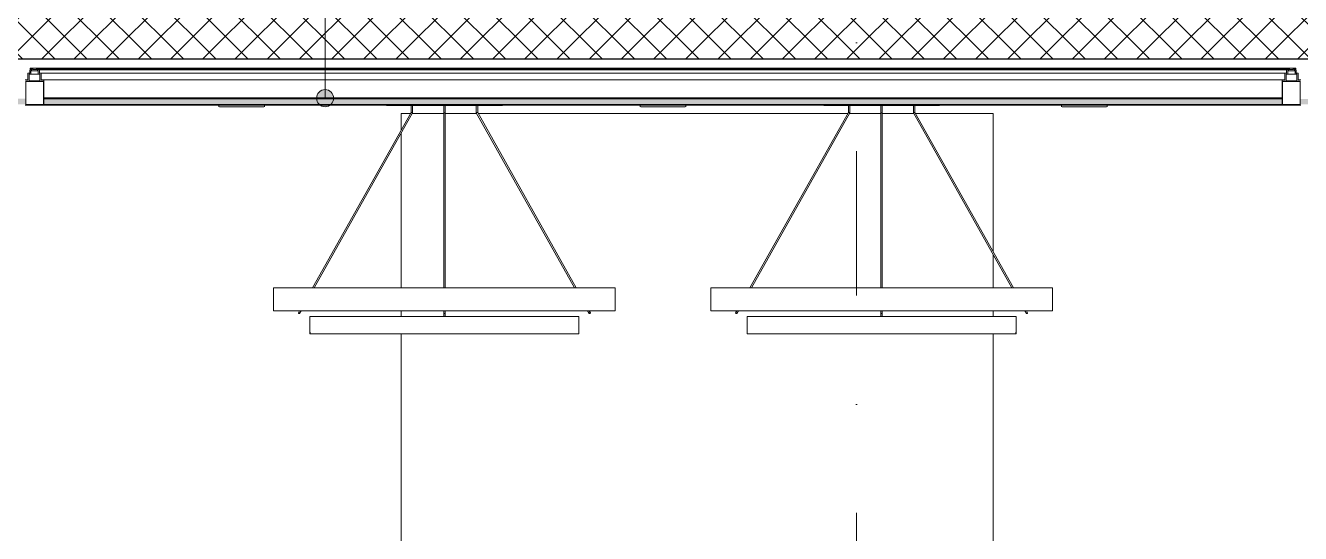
# Model space of a CAD drawing. Header units: centimetres. Extents: x 0 to 25250, y 0 to 2250.
# Drawn here: x 18873.3 to 19153.3, y 446.2 to 557.8 of the extents above; entities that cross this region are included whole.
import ezdxf

# ---------------------------------------------------------------- set-up
doc = ezdxf.new("R2010")
doc.units = ezdxf.units.CM
doc.linetypes.add('23-View-2$0$Dash dot', pattern=[79.375, 31.75, -23.8125, 0, -23.8125])
for name, color, linetype, lineweight in [('A-CLNG', 7, 'Continuous', 15), ('A-CLNG-PATT', 7, 'Continuous', 15), ('A-FLOR-FNSH', 7, 'Continuous', 9), ('A-FLOR-PATT', 7, 'Continuous', 9), ('E-ELEC-EQPM', 7, 'Continuous', 9), ('E-LITE-EQPM', 7, 'Continuous', 9), ('G-ANNO-TEXT', 7, 'Continuous', 9), ('S-GRID', 7, 'Continuous', 9)]:
    doc.layers.add(name, color=color, linetype=linetype, lineweight=lineweight)

# ---------------------------------------------------------------- blocks, each defined once
blk = doc.blocks.new('Fireplace - Type 1-2346596-В-В')
at = {"layer": 'E-ELEC-EQPM', "color": 254, "true_color": 0xcccccc}
for p, q in [((-549.09, 270), (-549.09, 266.31)), ((-547.01, 270), (-549.09, 270)), ((-539.74, 270), (-546.66, 270)), ((-532.51, 270), (-539.43, 270)), ((-451.01, 270), (-532.16, 270)), ((-443.74, 270), (-450.66, 270)), ((-436.51, 270), (-443.43, 270)), ((-419.09, 270), (-436.16, 270)), ((-419.09, 270), (-419.09, 239.63)), ((-549.09, 265.66), (-549.09, 231.73)), ((-419.09, 239), (-419.09, 231.73)), ((-549.09, 226.67), (-549.09, 225.4)), ((-419.09, 226.67), (-419.09, 225.4)), ((-549.09, 221.57), (-549.09, 91.71)), ((-419.09, 221.57), (-419.09, 91.71)), ((-419.09, 91.71), (-549.09, 91.71)), ((-549.09, 91.68), (-419.09, 91.68)), ((-549.09, 89.72), (-549.09, 91.68)), ((-419.09, 89.72), (-549.09, 89.72)), ((-534.62, 89.72), (-534.62, 80)), ((-534.62, 89.72), (-534.62, 80)), ((-534.57, 89.72), (-534.57, 80)), ((-534.55, 89.72), (-534.55, 80)), ((-534.55, 89.72), (-534.55, 80)), ((-534.54, 80), (-534.54, 89.68)), ((-534.54, 89.68), (-534.54, 89.02)), ((-534.54, 89.02), (-534.54, 89.68)), ((-534.52, 80), (-534.52, 89.72)), ((-534.52, 80), (-534.52, 89.72)), ((-534.49, 89.67), (-534.48, 89.71)), ((-534.48, 89.71), (-534.49, 89.67)), ((-534.49, 80), (-534.49, 89.67)), ((-534.49, 89.02), (-534.49, 89.67)), ((-534.49, 89.67), (-534.49, 89.02)), ((-534.48, 89.71), (-534.44, 89.73)), ((-534.44, 89.73), (-534.48, 89.71)), ((-534.48, 80), (-534.48, 89.71)), ((-534.45, 89.72), (-534.45, 80)), ((-534.45, 89.72), (-534.45, 80)), ((-534.45, 80), (-534.45, 89.72)), ((-534.44, 80), (-534.44, 89.72)), ((-534.12, 80), (-534.12, 89.72)), ((-534.1, 89.72), (-534.1, 89.12)), ((-534.1, 89.12), (-534.1, 89.72)), ((-534.04, 80), (-534.05, 89.72)), ((-534.05, 89.72), (-534.04, 80)), ((-434.94, 80), (-434.94, 89.72)), ((-434.58, 89.72), (-434.58, 80)), ((-434.58, 80), (-434.58, 89.72)), ((-434.54, 80), (-434.54, 89.72)), ((-434.51, 80), (-434.51, 89.72)), ((-434.51, 89.72), (-434.51, 80)), ((-434.44, 89.72), (-434.44, 89.12)), ((-434.44, 89.12), (-434.44, 89.72)), ((-434.19, 89.73), (-434.15, 89.71)), ((-434.15, 89.71), (-434.19, 89.73)), ((-434.19, 89.72), (-434.19, 80)), ((-434.18, 80), (-434.18, 89.72)), ((-434.18, 80), (-434.18, 89.72)), ((-434.18, 89.72), (-434.18, 80)), ((-434.15, 89.71), (-434.15, 80)), ((-434.15, 89.71), (-434.14, 89.67)), ((-434.14, 89.67), (-434.15, 89.71)), ((-434.14, 89.67), (-434.14, 80)), ((-434.14, 89.67), (-434.14, 89.02)), ((-434.14, 89.02), (-434.14, 89.67)), ((-434.11, 89.72), (-434.11, 80)), ((-434.11, 89.72), (-434.11, 80)), ((-434.09, 89.68), (-434.09, 80)), ((-434.09, 89.02), (-434.09, 89.68)), ((-434.09, 89.68), (-434.09, 89.02)), ((-434.08, 80), (-434.08, 89.72)), ((-434.08, 80), (-434.08, 89.72)), ((-434.06, 80), (-434.06, 89.72)), ((-434.01, 80), (-434.01, 89.72)), ((-434.01, 80), (-434.01, 89.72)), ((-419.09, 89.72), (-419.09, 91.68)), ((-534.54, 80), (-534.54, 89.02)), ((-534.54, 89.02), (-534.49, 89.02)), ((-534.49, 89.02), (-534.54, 89.02)), ((-534.49, 80), (-534.49, 89.02)), ((-434.44, 89.12), (-534.1, 89.12)), ((-434.44, 89.12), (-534.1, 89.12)), ((-434.14, 89.02), (-434.14, 80)), ((-434.14, 89.02), (-434.09, 89.02)), ((-434.09, 89.02), (-434.14, 89.02)), ((-434.09, 89.02), (-434.09, 80)), ((-419.09, 8), (-419.09, 13))]:
    blk.add_line(p, q, dxfattribs=at)
at = {"layer": 'E-ELEC-EQPM', "color": 254, "true_color": 0xcccccc, "flags": 128}
for points in [[(-534.54, 89.68), (-534.54, 89.7), (-534.53, 89.72)], [(-534.54, 89.02), (-534.54, 89.19), (-534.54, 89.35), (-534.54, 89.52), (-534.54, 89.68)], [(-534.48, 89.71), (-534.48, 89.7), (-534.49, 89.69), (-534.49, 89.68), (-534.49, 89.67)], [(-534.49, 89.67), (-534.49, 89.51), (-534.49, 89.35), (-534.49, 89.19), (-534.49, 89.02)], [(-534.45, 89.72), (-534.46, 89.72), (-534.47, 89.72), (-534.48, 89.71)], [(-434.15, 89.71), (-434.16, 89.72), (-434.17, 89.72), (-434.18, 89.72)], [(-434.14, 89.67), (-434.14, 89.68), (-434.14, 89.69), (-434.15, 89.7), (-434.15, 89.71)], [(-434.14, 89.02), (-434.14, 89.19), (-434.14, 89.35), (-434.14, 89.51), (-434.14, 89.67)], [(-434.1, 89.72), (-434.09, 89.7), (-434.09, 89.68)], [(-434.09, 89.68), (-434.09, 89.52), (-434.09, 89.35), (-434.09, 89.19), (-434.09, 89.02)], [(-534.49, 89.02), (-534.5, 89.02), (-534.52, 89.02), (-534.53, 89.02), (-534.54, 89.02)], [(-434.09, 89.02), (-434.1, 89.02), (-434.11, 89.02), (-434.12, 89.02), (-434.14, 89.02)]]:
    blk.add_lwpolyline(points, dxfattribs=at)
blk = doc.blocks.new('LIGHT PROFILE - 60-1634594-В-В')
at = {"layer": 'E-LITE-EQPM', "lineweight": 5}
for p, q in [((-355.511756, 277), (-351.661756, 277)), ((-351.661756, 272), (-355.511756, 272))]:
    blk.add_line(p, q, dxfattribs=at)
blk = doc.blocks.new('ClearAccent-RS060B-3D - 1xLED5-36-_830-V33-В-В')
at = {"layer": 'E-LITE-EQPM', "lineweight": 5}
for p, q in [((-589.09, 271.83), (-589.09, 271.5)), ((-579.09, 271.5), (-579.09, 271.83)), ((-584.09, 271.5), (-588.96, 271.5)), ((-579.21, 271.5), (-584.09, 271.5))]:
    blk.add_line(p, q, dxfattribs=at)
blk = doc.blocks.new('ВИСЯЩА ЛАМПА ДВОЕН КРЪГ - ВИСЯЩА ЛАМПА ДВОЕН КРЪГ-1620252-В-В')
at = {"layer": 'E-LITE-EQPM', "lineweight": 5}
for p, q in [((-552.3, 272), (-552.3, 271.73)), ((-539.59, 271.73), (-552.3, 271.73)), ((-546.89, 271.73), (-546.89, 270.22)), ((-546.57, 270.14), (-546.57, 271.73)), ((-539.75, 271.73), (-539.75, 270.18)), ((-526.87, 271.73), (-539.59, 271.73)), ((-539.43, 270.18), (-539.43, 271.73)), ((-532.6, 271.73), (-532.6, 270.14)), ((-532.28, 270.22), (-532.28, 271.73)), ((-526.87, 271.73), (-526.87, 272)), ((-546.89, 270.22), (-568.53, 231.73)), ((-568.17, 231.73), (-546.57, 270.13)), ((-539.75, 270.18), (-539.75, 231.73)), ((-539.43, 231.73), (-539.43, 270.18)), ((-532.6, 270.13), (-511, 231.73)), ((-510.64, 231.73), (-532.28, 270.22)), ((-577.09, 231.73), (-577.09, 226.67)), ((-577.09, 231.73), (-539.59, 231.73)), ((-502.09, 231.73), (-539.59, 231.73)), ((-502.09, 226.67), (-502.09, 231.73)), ((-577.09, 226.67), (-539.59, 226.67)), ((-571.38, 226.67), (-571.65, 226.19)), ((-571.38, 226.03), (-571.02, 226.67)), ((-569.13, 225.4), (-569.13, 221.57)), ((-569.13, 225.4), (-539.59, 225.4)), ((-539.75, 226.67), (-539.75, 226.11)), ((-539.75, 226.11), (-539.75, 225.4)), ((-539.59, 226.67), (-502.09, 226.67)), ((-510.04, 225.4), (-539.59, 225.4)), ((-539.43, 226.11), (-539.43, 226.67)), ((-539.43, 225.4), (-539.43, 226.11)), ((-510.04, 221.57), (-510.04, 225.4)), ((-508.15, 226.67), (-507.8, 226.03)), ((-507.52, 226.19), (-507.79, 226.67)), ((-569.13, 221.57), (-539.59, 221.57)), ((-569.09, 221.92), (-569.09, 221.57)), ((-539.59, 221.57), (-510.04, 221.57)), ((-510.09, 221.57), (-510.09, 221.92))]:
    blk.add_line(p, q, dxfattribs=at)
for centre, major_axis, start_param, end_param in [((-571.51, 226.11), (-0.138, 0.078), 5.832254, 8.450247), ((-571.51, 226.11), (-0.138, 0.078), 2.690661, 5.832254), ((-571.51, 226.11), (-0.138, 0.078), 2.428861, 2.690661), ((-507.66, 226.11), (0.138, 0.078), 0.450932, 3.592524), ((-507.66, 226.11), (0.138, 0.078), 3.592524, 6.734117)]:
    blk.add_ellipse(centre, major_axis=major_axis, ratio=0.272322, start_param=start_param, end_param=end_param, dxfattribs=at)
for points in [[(-546.87, 270.22), (-546.88, 270.22), (-546.89, 270.22), (-546.89, 270.22)], [(-546.57, 270.14), (-546.57, 270.14), (-546.58, 270.14), (-546.59, 270.15), (-546.62, 270.16), (-546.65, 270.18), (-546.69, 270.19), (-546.73, 270.2), (-546.77, 270.21), (-546.81, 270.22), (-546.84, 270.22), (-546.86, 270.22), (-546.87, 270.22)], [(-532.28, 270.22), (-532.28, 270.22), (-532.29, 270.22), (-532.3, 270.22), (-532.3, 270.22)]]:
    blk.add_open_spline(points, degree=3, dxfattribs=at)
for points, knots in [([(-539.43, 270.18), (-539.43, 270.17), (-539.43, 270.17), (-539.45, 270.16), (-539.47, 270.15), (-539.52, 270.14), (-539.59, 270.14), (-539.67, 270.14), (-539.72, 270.16), (-539.74, 270.17), (-539.75, 270.17), (-539.75, 270.18)], [0, 0, 0, 0, 0.083333, 0.166667, 0.25, 0.333333, 0.5, 0.666667, 0.833333, 0.916667, 1, 1, 1, 1]), ([(-532.3, 270.22), (-532.32, 270.22), (-532.35, 270.22), (-532.4, 270.21), (-532.44, 270.2), (-532.48, 270.19), (-532.52, 270.18), (-532.55, 270.16), (-532.58, 270.15), (-532.6, 270.14), (-532.6, 270.14), (-532.6, 270.14)], [0, 0, 0, 0, 0.1666667, 0.25, 0.3333333, 0.4166667, 0.5, 0.5833333, 0.6666667, 0.75, 0.8333333, 0.8333333, 0.8333333, 0.8333333]), ([(-539.43, 226.11), (-539.43, 226.11), (-539.43, 226.1), (-539.45, 226.09), (-539.47, 226.08), (-539.52, 226.08), (-539.59, 226.07), (-539.67, 226.08), (-539.72, 226.09), (-539.74, 226.1), (-539.75, 226.11), (-539.75, 226.11)], [0, 0, 0, 0, 0.083333, 0.166667, 0.25, 0.333333, 0.5, 0.666667, 0.833333, 0.916667, 1, 1, 1, 1])]:
    blk.add_open_spline(points, degree=3, knots=knots, dxfattribs=at)

msp = doc.modelspace()

# ---------------------------------------------------------------- hatches: boundary and pattern name
at = {"layer": 'A-CLNG-PATT', "true_color": 0xffff80}
h = msp.add_hatch(color=51, dxfattribs=at)
h.paths.add_polyline_path([(18838.01, 540.5), (18873.27, 540.5), (18873.27, 541.75), (18338.32, 541.7), (18338.32, 540.5), (18831.59, 540.5)])
h.paths.add_polyline_path([(19243.32, 540.5), (19243.32, 541.75), (19153.37, 541.7), (19153.37, 540.5), (19223.33, 540.5)])
h.paths.add_polyline_path([(19149.27, 540.5), (19149.27, 541.75), (18877.37, 541.7), (18877.37, 540.5), (19146.27, 540.5)])
at = {"layer": 'A-FLOR-PATT'}
h = msp.add_hatch(dxfattribs=at)
h.set_pattern_fill('FP2_34', color=256, style=0, pattern_type=2)
h.set_pattern_definition([(45, (18835.914, 601.401), (-3.535534, 3.535534), []), (135, (18835.914, 601.401), (-3.535534, -3.535534), [])])
h.paths.add_polyline_path([(18876.54, 550.5), (19372.16, 550.5), (19372.16, 568.5), (18298.32, 568.5), (18298.32, 550.5), (18863.7, 550.5)])
at = {"layer": 'G-ANNO-TEXT'}
h = msp.add_hatch(color=256, dxfattribs=at)
edge = h.paths.add_edge_path()
edge.add_arc((18939.11, 541.87), 1.88, 0, 360)

# ---------------------------------------------------------------- linework, layer by layer
at = {"layer": 'A-CLNG', "lineweight": 5}
for p, q in [((18874.27, 547.39), (18873.87, 547.39)), ((18873.87, 547.39), (18873.87, 545.89)), ((18874.15, 545.71), (18874.15, 547.13)), ((18874.15, 547.13), (18874.51, 547.13)), ((18874.74, 548.06), (18874.27, 548.06)), ((18874.27, 548.06), (18874.27, 547.39)), ((18874.93, 548.43), (18874.36, 548.43)), ((18874.36, 548.43), (18874.36, 548.3)), ((18874.36, 548.3), (18874.74, 548.3)), ((18874.51, 547.13), (18874.51, 547.87)), ((18874.51, 547.87), (18876.12, 547.87)), ((18874.51, 547.13), (18876.12, 547.13)), ((18874.74, 548.3), (18874.74, 548.06)), ((18874.93, 548.15), (18874.93, 548.43)), ((18875.71, 548.43), (18874.93, 548.43)), ((18875.71, 548.15), (18874.93, 548.15)), ((18875.71, 548.43), (18875.71, 548.15)), ((18876.28, 548.43), (18875.71, 548.43)), ((18875.9, 548.06), (18875.9, 548.3)), ((18875.9, 548.3), (18876.28, 548.3)), ((18876.37, 548.06), (18875.9, 548.06)), ((18876.12, 547.87), (18876.12, 547.13)), ((18876.12, 547.13), (18876.48, 547.13)), ((18876.28, 548.3), (18876.28, 548.43)), ((19150.36, 548.43), (18876.28, 548.43)), ((18876.28, 548.3), (19150.36, 548.3)), ((18876.37, 547.39), (18876.37, 548.06)), ((19150.27, 548.06), (18876.37, 548.06)), ((18876.77, 547.39), (18876.37, 547.39)), ((18876.48, 547.13), (18876.48, 545.71)), ((18876.77, 545.89), (18876.77, 547.39)), ((19149.87, 547.39), (18876.77, 547.39)), ((19150.27, 547.39), (19149.87, 547.39)), ((19149.87, 547.39), (19149.87, 545.89)), ((19150.15, 545.71), (19150.15, 547.13)), ((19150.15, 547.13), (19150.51, 547.13)), ((19150.74, 548.06), (19150.27, 548.06)), ((19150.27, 548.06), (19150.27, 547.39)), ((19150.93, 548.43), (19150.36, 548.43)), ((19150.36, 548.43), (19150.36, 548.3)), ((19150.36, 548.3), (19150.74, 548.3)), ((19150.51, 547.13), (19150.51, 547.87)), ((19150.51, 547.87), (19152.12, 547.87)), ((19150.51, 547.13), (19152.12, 547.13)), ((19150.74, 548.3), (19150.74, 548.06)), ((19150.93, 548.15), (19150.93, 548.43)), ((19151.71, 548.43), (19150.93, 548.43)), ((19151.71, 548.15), (19150.93, 548.15)), ((19152.28, 548.43), (19151.71, 548.43)), ((19151.71, 548.43), (19151.71, 548.15)), ((19151.9, 548.06), (19151.9, 548.3)), ((19151.9, 548.3), (19152.28, 548.3)), ((19152.37, 548.06), (19151.9, 548.06)), ((19152.12, 547.87), (19152.12, 547.13)), ((19152.12, 547.13), (19152.48, 547.13)), ((19152.28, 548.3), (19152.28, 548.43)), ((19152.37, 547.39), (19152.37, 548.06)), ((19152.77, 547.39), (19152.37, 547.39)), ((19152.48, 547.13), (19152.48, 545.71)), ((19152.77, 545.89), (19152.77, 547.39)), ((18873.87, 545.89), (18873.27, 545.89)), ((18873.39, 540.34), (18873.39, 545.58)), ((18873.39, 545.58), (18874.43, 545.58)), ((18874.43, 545.71), (18874.15, 545.71)), ((18874.43, 545.58), (18874.43, 545.71)), ((18876.21, 545.71), (18874.43, 545.71)), ((18874.43, 545.58), (18876.21, 545.58)), ((18876.48, 545.71), (18876.21, 545.71)), ((18876.21, 545.71), (18876.21, 545.58)), ((18876.21, 545.58), (18877.25, 545.58)), ((18877.37, 545.89), (18876.77, 545.89)), ((18877.25, 545.58), (18877.25, 540.34)), ((18877.37, 541.95), (18877.37, 545.89)), ((19149.27, 545.89), (18877.37, 545.89)), ((19149.87, 545.89), (19149.27, 545.89)), ((19149.27, 545.89), (19149.27, 541.95)), ((19149.39, 540.34), (19149.39, 545.58)), ((19149.39, 545.58), (19150.43, 545.58)), ((19150.43, 545.71), (19150.15, 545.71)), ((19150.43, 545.58), (19150.43, 545.71)), ((19152.21, 545.71), (19150.43, 545.71)), ((19150.43, 545.58), (19152.21, 545.58)), ((19152.48, 545.71), (19152.21, 545.71)), ((19152.21, 545.71), (19152.21, 545.58)), ((19152.21, 545.58), (19153.25, 545.58)), ((19153.37, 545.89), (19152.77, 545.89)), ((19153.25, 545.58), (19153.25, 540.34)), ((18879.82, 541.95), (18877.37, 541.95)), ((18879.82, 541.75), (18877.37, 541.75)), ((18877.37, 541.75), (18877.37, 540.5)), ((18877.37, 540.5), (18877.37, 541.75)), ((18877.37, 541.75), (18879.82, 541.75)), ((18877.37, 540.5), (19149.27, 540.5)), ((18877.37, 540.34), (18877.37, 540.5)), ((18879.82, 541.75), (18879.82, 541.95)), ((19146.82, 541.95), (18879.82, 541.95)), ((19146.82, 541.75), (18879.82, 541.75)), ((19149.27, 541.95), (19146.82, 541.95)), ((19146.82, 541.95), (19146.82, 541.75)), ((19149.27, 541.75), (19146.82, 541.75)), ((19146.82, 541.75), (19149.27, 541.75)), ((19149.27, 540.5), (19149.27, 541.75)), ((19149.27, 541.75), (19149.27, 540.5)), ((19149.27, 540.5), (19149.27, 540.34)), ((18873.27, 540.34), (18873.39, 540.34)), ((18873.39, 540.34), (18877.25, 540.34)), ((18877.25, 540.34), (18877.37, 540.34)), ((18877.37, 540.34), (18952.6, 540.34)), ((18978.04, 540.34), (19048.6, 540.34)), ((19074.04, 540.34), (19149.27, 540.34)), ((19149.27, 540.34), (19149.39, 540.34)), ((19149.39, 540.34), (19153.25, 540.34)), ((19153.25, 540.34), (19153.37, 540.34))]:
    msp.add_line(p, q, dxfattribs=at)
at = {"layer": 'A-FLOR-FNSH', "lineweight": 30}
msp.add_line((18323.32, 550.5), (19258.32, 550.5), dxfattribs=at)
at = {"layer": 'G-ANNO-TEXT'}
msp.add_line((18939.11, 541.87), (18939.11, 706.21), dxfattribs=at)
msp.add_circle((18939.11, 541.87), 1.88, dxfattribs=at)
at = {"layer": 'S-GRID', "color": 1, "linetype": '23-View-2$0$Dash dot', "lineweight": 18, "true_color": 0xff0000}
msp.add_line((19055.82, 180.58), (19055.82, 944), dxfattribs=at)

# ---------------------------------------------------------------- block references
at = {"layer": 'E-ELEC-EQPM', "color": 254, "true_color": 0xcccccc}
msp.add_blockref('Fireplace - Type 1-2346596-В-В', (19504.91, 268.5), dxfattribs=at)
at = {"layer": 'E-LITE-EQPM', "lineweight": 5}
for name, p in [('LIGHT PROFILE - 60-1634594-В-В', (19228.91, 268.5)), ('LIGHT PROFILE - 60-1634594-В-В', (19504.91, 268.5)), ('ВИСЯЩА ЛАМПА ДВОЕН КРЪГ - ВИСЯЩА ЛАМПА ДВОЕН КРЪГ-1620252-В-В', (19504.91, 268.5)), ('ВИСЯЩА ЛАМПА ДВОЕН КРЪГ - ВИСЯЩА ЛАМПА ДВОЕН КРЪГ-1620252-В-В', (19600.91, 268.5)), ('ClearAccent-RS060B-3D - 1xLED5-36-_830-V33-В-В', (19504.91, 268.5)), ('ClearAccent-RS060B-3D - 1xLED5-36-_830-V33-В-В', (19597.41, 268.5)), ('ClearAccent-RS060B-3D - 1xLED5-36-_830-V33-В-В', (19689.91, 268.5))]:
    msp.add_blockref(name, p, dxfattribs=at)

doc.saveas('drawing.dxf')
